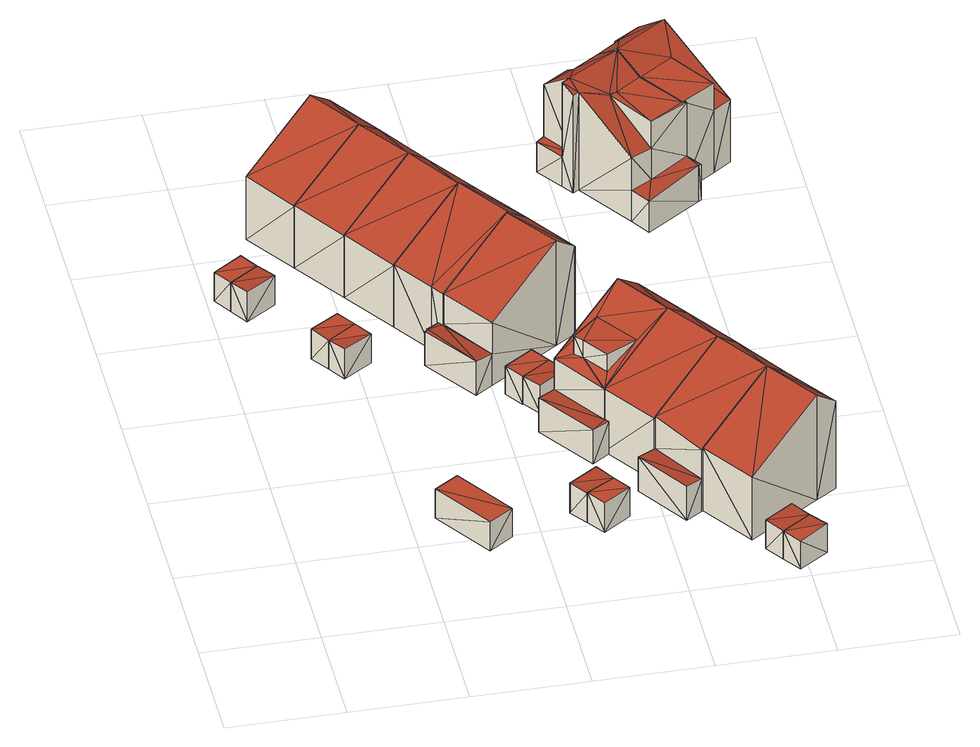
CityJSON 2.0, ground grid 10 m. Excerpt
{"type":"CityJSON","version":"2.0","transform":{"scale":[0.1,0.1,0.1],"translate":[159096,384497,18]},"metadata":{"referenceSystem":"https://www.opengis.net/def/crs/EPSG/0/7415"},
"CityObjects":{
"building1":{"type":"Building","attributes":{"oorspronkelijk_bouwjaar":2014,"status":"Pand in gebruik","geconstateerd":false,"h_maaiveld":18.61,"dak_type":"single horizontal","pw_datum":"2016-12-01","pw_actueel":"yes","pw_bron":"ahn3","reconstructie_methode":"tudelft3d-geoflow","versie_methode":"v21.03.1","kas_warenhuis":false,"ondergronds_type":"above ground","lod11_replace":false,"reconstruction_skipped":false},"geometry":[{"type":"Solid","lod":"2.2","boundaries":[[[[0,1,2]],[[2,1,3]],[[4,2,5]],[[5,2,3]],[[6,1,0]],[[7,6,0]],[[7,0,2]],[[4,7,2]],[[5,3,6]],[[6,3,1]],[[5,6,4]],[[4,6,7]]]],"semantics":{"surfaces":[{"type":"GroundSurface"},{"type":"WallSurface"},{"type":"RoofSurface"}],"values":[[0,0,1,1,1,1,1,1,1,1,2,2]]}}]},
"building2":{"type":"Building","attributes":{"oorspronkelijk_bouwjaar":2014,"status":"Pand in gebruik","geconstateerd":false,"h_maaiveld":18.6,"dak_type":"single horizontal","pw_datum":"2016-12-01","pw_actueel":"yes","pw_bron":"ahn3","reconstructie_methode":"tudelft3d-geoflow","versie_methode":"v21.03.1","kas_warenhuis":false,"ondergronds_type":"above ground","lod11_replace":false,"reconstruction_skipped":false},"geometry":[{"type":"Solid","lod":"2.2","boundaries":[[[[3,1,8]],[[9,3,8]],[[6,1,3]],[[5,6,3]],[[10,9,11]],[[11,9,8]],[[5,3,9]],[[10,5,9]],[[11,8,6]],[[6,8,1]],[[10,11,5]],[[5,11,6]]]],"semantics":{"surfaces":[{"type":"GroundSurface"},{"type":"WallSurface"},{"type":"RoofSurface"}],"values":[[0,0,1,1,1,1,1,1,1,1,2,2]]}}]},
"building3":{"type":"Building","attributes":{"oorspronkelijk_bouwjaar":2014,"status":"Verbouwing pand","geconstateerd":false,"h_maaiveld":18.42,"dak_type":"single horizontal","pw_datum":"2016-12-01","pw_actueel":"yes","pw_bron":"ahn3","reconstructie_methode":"tudelft3d-geoflow","versie_methode":"v21.03.1","kas_warenhuis":false,"ondergronds_type":"above ground","lod11_replace":false,"reconstruction_skipped":false},"geometry":[{"type":"Solid","lod":"2.2","boundaries":[[[[12,13,14]],[[14,13,15]],[[16,15,17]],[[17,15,13]],[[18,12,19]],[[19,12,14]],[[17,13,18]],[[18,13,12]],[[19,14,16]],[[16,14,15]],[[18,19,17]],[[17,19,16]]]],"semantics":{"surfaces":[{"type":"GroundSurface"},{"type":"WallSurface"},{"type":"RoofSurface"}],"values":[[0,0,1,1,1,1,1,1,1,1,2,2]]}}]},
"building4":{"type":"Building","attributes":{"oorspronkelijk_bouwjaar":2014,"status":"Pand in gebruik","geconstateerd":false,"h_maaiveld":18.58,"dak_type":"single horizontal","pw_datum":"2016-12-01","pw_actueel":"yes","pw_bron":"ahn3","reconstructie_methode":"tudelft3d-geoflow","versie_methode":"v21.03.1","kas_warenhuis":false,"ondergronds_type":"above ground","lod11_replace":false,"reconstruction_skipped":false},"geometry":[{"type":"Solid","lod":"2.2","boundaries":[[[[20,21,22]],[[23,20,22]],[[24,23,25]],[[25,23,22]],[[26,21,20]],[[27,26,20]],[[27,20,24]],[[24,20,23]],[[25,22,21]],[[26,25,21]],[[24,25,27]],[[27,25,26]]]],"semantics":{"surfaces":[{"type":"GroundSurface"},{"type":"WallSurface"},{"type":"RoofSurface"}],"values":[[0,0,1,1,1,1,1,1,1,1,2,2]]}}]},
"building5":{"type":"Building","attributes":{"oorspronkelijk_bouwjaar":2014,"status":"Pand in gebruik","geconstateerd":false,"h_maaiveld":18.58,"dak_type":"single horizontal","pw_datum":"2016-12-01","pw_actueel":"yes","pw_bron":"ahn3","reconstructie_methode":"tudelft3d-geoflow","versie_methode":"v21.03.1","kas_warenhuis":false,"ondergronds_type":"above ground","lod11_replace":false,"reconstruction_skipped":false},"geometry":[{"type":"Solid","lod":"2.2","boundaries":[[[[23,22,28]],[[29,23,28]],[[24,23,29]],[[30,24,29]],[[31,28,25]],[[25,28,22]],[[25,22,23]],[[24,25,23]],[[30,29,31]],[[31,29,28]],[[31,25,24]],[[30,31,24]]]],"semantics":{"surfaces":[{"type":"GroundSurface"},{"type":"WallSurface"},{"type":"RoofSurface"}],"values":[[0,0,1,1,1,1,1,1,1,1,2,2]]}}]},
"building6":{"type":"Building","attributes":{"oorspronkelijk_bouwjaar":2016,"status":"Pand in gebruik","geconstateerd":false,"h_maaiveld":18.7,"dak_type":"slanted","pw_datum":"2016-12-01","pw_actueel":"yes","pw_bron":"ahn3","reconstructie_methode":"tudelft3d-geoflow","versie_methode":"v21.03.1","kas_warenhuis":false,"ondergronds_type":"above ground","lod11_replace":false,"reconstruction_skipped":false},"geometry":[{"type":"Solid","lod":"2.2","boundaries":[[[[32,33,34]],[[35,34,36]],[[36,34,33]],[[34,37,32]],[[38,32,39]],[[39,32,37]],[[40,35,36]],[[41,40,36]],[[41,36,33]],[[42,41,33]],[[43,34,40]],[[40,34,35]],[[42,33,38]],[[38,33,32]],[[39,37,34]],[[43,39,34]],[[39,43,38]],[[38,43,42]],[[42,43,41]],[[41,43,40]]]],"semantics":{"surfaces":[{"type":"GroundSurface"},{"type":"WallSurface"},{"type":"RoofSurface"}],"values":[[0,0,0,0,1,1,1,1,1,1,1,1,1,1,1,1,2,2,2,2]]}}]},
"building7":{"type":"Building","attributes":{"oorspronkelijk_bouwjaar":2016,"status":"Pand in gebruik","geconstateerd":false,"h_maaiveld":18.72,"dak_type":"slanted","pw_datum":"2016-12-01","pw_actueel":"yes","pw_bron":"ahn3","reconstructie_methode":"tudelft3d-geoflow","versie_methode":"v21.03.1","kas_warenhuis":false,"ondergronds_type":"above ground","lod11_replace":false,"reconstruction_skipped":false},"geometry":[{"type":"Solid","lod":"2.2","boundaries":[[[[37,44,45]],[[45,44,46]],[[47,46,35]],[[46,44,35]],[[48,37,49]],[[49,37,45]],[[50,47,40]],[[40,47,35]],[[51,44,48]],[[48,44,37]],[[49,45,46]],[[52,49,46]],[[40,35,44]],[[51,40,44]],[[52,46,50]],[[50,46,47]],[[49,52,48]],[[48,52,51]],[[52,50,40]],[[51,52,40]]]],"semantics":{"surfaces":[{"type":"GroundSurface"},{"type":"WallSurface"},{"type":"RoofSurface"}],"values":[[0,0,0,0,1,1,1,1,1,1,1,1,1,1,1,1,2,2,2,2]]}}]},
"building8":{"type":"Building","attributes":{"oorspronkelijk_bouwjaar":2014,"status":"Pand in gebruik","geconstateerd":false,"h_maaiveld":18.65,"dak_type":"single horizontal","pw_datum":"2016-12-01","pw_actueel":"yes","pw_bron":"ahn3","reconstructie_methode":"tudelft3d-geoflow","versie_methode":"v21.03.1","kas_warenhuis":false,"ondergronds_type":"above ground","lod11_replace":false,"reconstruction_skipped":false},"geometry":[{"type":"Solid","lod":"2.2","boundaries":[[[[53,54,55]],[[55,54,56]],[[57,56,54]],[[58,57,54]],[[59,53,60]],[[60,53,55]],[[58,54,59]],[[59,54,53]],[[60,55,56]],[[57,60,56]],[[59,60,58]],[[58,60,57]]]],"semantics":{"surfaces":[{"type":"GroundSurface"},{"type":"WallSurface"},{"type":"RoofSurface"}],"values":[[0,0,1,1,1,1,1,1,1,1,2,2]]}}]},
"building9":{"type":"Building","attributes":{"oorspronkelijk_bouwjaar":2014,"status":"Pand in gebruik","geconstateerd":false,"h_maaiveld":18.64,"dak_type":"single horizontal","pw_datum":"2016-12-01","pw_actueel":"yes","pw_bron":"ahn3","reconstructie_methode":"tudelft3d-geoflow","versie_methode":"v21.03.1","kas_warenhuis":false,"ondergronds_type":"above ground","lod11_replace":false,"reconstruction_skipped":false},"geometry":[{"type":"Solid","lod":"2.2","boundaries":[[[[53,55,61]],[[62,53,61]],[[63,62,64]],[[64,62,61]],[[65,53,62]],[[63,65,62]],[[64,61,60]],[[60,61,55]],[[60,55,53]],[[65,60,53]],[[64,60,65]],[[63,64,65]]]],"semantics":{"surfaces":[{"type":"GroundSurface"},{"type":"WallSurface"},{"type":"RoofSurface"}],"values":[[0,0,1,1,1,1,1,1,1,1,2,2]]}}]},
"building10":{"type":"Building","attributes":{"oorspronkelijk_bouwjaar":2016,"status":"Pand in gebruik","geconstateerd":false,"h_maaiveld":18.71,"dak_type":"slanted","pw_datum":"2016-12-01","pw_actueel":"yes","pw_bron":"ahn3","reconstructie_methode":"tudelft3d-geoflow","versie_methode":"v21.03.1","kas_warenhuis":false,"ondergronds_type":"above ground","lod11_replace":false,"reconstruction_skipped":false},"geometry":[{"type":"Solid","lod":"2.2","boundaries":[[[[45,46,66]],[[67,46,47]],[[66,68,45]],[[67,66,46]],[[52,46,69]],[[69,46,45]],[[70,68,66]],[[71,70,66]],[[69,45,70]],[[70,45,68]],[[72,67,47]],[[50,72,47]],[[50,47,46]],[[52,50,46]],[[71,66,72]],[[72,66,67]],[[71,52,69]],[[70,71,69]],[[71,72,50]],[[52,71,50]]]],"semantics":{"surfaces":[{"type":"GroundSurface"},{"type":"WallSurface"},{"type":"RoofSurface"}],"values":[[0,0,0,0,1,1,1,1,1,1,1,1,1,1,1,1,2,2,2,2]]}}]},
"building11":{"type":"Building","attributes":{"oorspronkelijk_bouwjaar":2014,"status":"Pand in gebruik","geconstateerd":false,"h_maaiveld":18.75,"dak_type":"single horizontal","pw_datum":"2016-12-01","pw_actueel":"yes","pw_bron":"ahn3","reconstructie_methode":"tudelft3d-geoflow","versie_methode":"v21.03.1","kas_warenhuis":false,"ondergronds_type":"above ground","lod11_replace":false,"reconstruction_skipped":false},"geometry":[{"type":"Solid","lod":"2.2","boundaries":[[[[73,74,75]],[[76,73,75]],[[77,74,78]],[[78,74,73]],[[79,76,75]],[[80,79,75]],[[78,73,76]],[[79,78,76]],[[80,75,77]],[[77,75,74]],[[79,80,78]],[[78,80,77]]]],"semantics":{"surfaces":[{"type":"GroundSurface"},{"type":"WallSurface"},{"type":"RoofSurface"}],"values":[[0,0,1,1,1,1,1,1,1,1,2,2]]}}]},
"building12":{"type":"Building","attributes":{"oorspronkelijk_bouwjaar":2016,"status":"Pand in gebruik","geconstateerd":false,"h_maaiveld":18.7,"dak_type":"slanted","pw_datum":"2016-12-01","pw_actueel":"yes","pw_bron":"ahn3","reconstructie_methode":"tudelft3d-geoflow","versie_methode":"v21.03.1","kas_warenhuis":false,"ondergronds_type":"above ground","lod11_replace":false,"reconstruction_skipped":false},"geometry":[{"type":"Solid","lod":"2.2","boundaries":[[[[81,68,66]],[[82,66,67]],[[82,83,66]],[[83,81,66]],[[84,81,83]],[[85,68,81]],[[86,85,81]],[[87,82,72]],[[72,82,67]],[[86,81,84]],[[88,86,84]],[[89,66,85]],[[85,66,68]],[[88,84,83]],[[90,88,83]],[[72,67,66]],[[89,72,66]],[[90,83,87]],[[87,83,82]],[[88,90,86]],[[86,89,85]],[[86,90,89]],[[90,87,89]],[[89,87,72]]]],"semantics":{"surfaces":[{"type":"GroundSurface"},{"type":"WallSurface"},{"type":"RoofSurface"}],"values":[[0,0,0,0,0,1,1,1,1,1,1,1,1,1,1,1,1,1,1,2,2,2,2,2]]}}]},
"building13":{"type":"Building","attributes":{"oorspronkelijk_bouwjaar":2014,"status":"Pand in gebruik","geconstateerd":false,"h_maaiveld":18.76,"dak_type":"single horizontal","pw_datum":"2016-12-01","pw_actueel":"yes","pw_bron":"ahn3","reconstructie_methode":"tudelft3d-geoflow","versie_methode":"v21.03.1","kas_warenhuis":false,"ondergronds_type":"above ground","lod11_replace":false,"reconstruction_skipped":false},"geometry":[{"type":"Solid","lod":"2.2","boundaries":[[[[91,92,93]],[[94,91,93]],[[80,92,91]],[[79,80,91]],[[95,94,96]],[[96,94,93]],[[79,91,94]],[[95,79,94]],[[96,93,80]],[[80,93,92]],[[95,96,79]],[[79,96,80]]]],"semantics":{"surfaces":[{"type":"GroundSurface"},{"type":"WallSurface"},{"type":"RoofSurface"}],"values":[[0,0,1,1,1,1,1,1,1,1,2,2]]}}]},
"building14":{"type":"Building","attributes":{"oorspronkelijk_bouwjaar":2016,"status":"Pand in gebruik","geconstateerd":false,"h_maaiveld":18.7,"dak_type":"slanted","pw_datum":"2016-12-01","pw_actueel":"yes","pw_bron":"ahn3","reconstructie_methode":"tudelft3d-geoflow","versie_methode":"v21.03.1","kas_warenhuis":false,"ondergronds_type":"above ground","lod11_replace":false,"reconstruction_skipped":false},"geometry":[{"type":"Solid","lod":"2.2","boundaries":[[[[82,97,98]],[[84,99,100]],[[82,101,97]],[[98,97,102]],[[97,103,102]],[[98,102,104]],[[102,99,104]],[[99,84,104]],[[100,105,106]],[[106,107,84]],[[100,106,84]],[[108,107,106]],[[109,104,84]],[[110,109,84]],[[111,101,87]],[[87,101,82]],[[112,105,113]],[[113,105,100]],[[114,102,115]],[[115,102,103]],[[110,84,107]],[[116,110,107]],[[117,106,105]],[[112,117,105]],[[87,82,98]],[[118,87,98]],[[119,97,111]],[[111,97,101]],[[115,103,119]],[[119,103,97]],[[118,98,120]],[[120,98,109]],[[109,98,104]],[[120,109,121]],[[121,109,122]],[[121,122,102]],[[114,121,102]],[[102,122,99]],[[116,107,108]],[[123,116,108]],[[123,108,117]],[[117,108,106]],[[113,100,122]],[[122,100,99]],[[115,119,114]],[[118,119,87]],[[87,119,111]],[[118,114,119]],[[110,122,109]],[[123,117,116]],[[117,113,110]],[[110,113,122]],[[112,113,117]],[[117,110,116]],[[114,118,120]],[[121,114,120]]]],"semantics":{"surfaces":[{"type":"GroundSurface"},{"type":"WallSurface"},{"type":"RoofSurface"}],"values":[[0,0,0,0,0,0,0,0,0,0,0,0,1,1,1,1,1,1,1,1,1,1,1,1,1,1,1,1,1,1,1,1,1,1,1,1,1,1,1,1,1,1,1,1,2,2,2,2,2,2,2,2,2,2,2,2]]}}]},
"building15":{"type":"Building","attributes":{"oorspronkelijk_bouwjaar":2016,"status":"Pand in gebruik","geconstateerd":false,"h_maaiveld":18.71,"dak_type":"slanted","pw_datum":"2016-12-01","pw_actueel":"yes","pw_bron":"ahn3","reconstructie_methode":"tudelft3d-geoflow","versie_methode":"v21.03.1","kas_warenhuis":false,"ondergronds_type":"above ground","lod11_replace":false,"reconstruction_skipped":false},"geometry":[{"type":"Solid","lod":"2.2","boundaries":[[[[124,125,126]],[[127,128,129]],[[129,125,124]],[[130,124,126]],[[125,129,131]],[[129,132,131]],[[128,132,129]],[[133,127,134]],[[134,127,129]],[[135,129,124]],[[136,135,137]],[[137,135,124]],[[138,128,133]],[[133,128,127]],[[139,132,138]],[[138,132,128]],[[135,134,129]],[[140,141,134]],[[135,140,134]],[[142,131,132]],[[139,142,132]],[[143,142,140]],[[140,142,141]],[[144,126,125]],[[145,144,125]],[[137,124,146]],[[146,124,130]],[[136,137,145]],[[146,130,126]],[[144,146,126]],[[143,125,142]],[[143,145,125]],[[142,125,131]],[[147,148,149]],[[149,148,150]],[[151,152,153]],[[152,151,148]],[[147,152,148]],[[149,150,154]],[[141,133,134]],[[139,141,142]],[[139,138,141]],[[141,138,133]],[[146,144,137]],[[137,144,145]],[[149,154,147]],[[147,153,152]],[[147,154,153]],[[153,143,151]],[[136,145,153]],[[135,148,140]],[[148,143,140]],[[136,153,154]],[[151,143,148]],[[145,143,153]],[[136,154,135]],[[150,148,135]],[[154,150,135]]]],"semantics":{"surfaces":[{"type":"GroundSurface"},{"type":"WallSurface"},{"type":"RoofSurface"}],"values":[[0,0,0,0,0,0,0,1,1,1,1,1,1,1,1,1,1,1,1,1,1,1,1,1,1,1,1,1,1,1,1,1,1,1,1,1,1,1,1,2,2,2,2,2,2,2,2,2,2,2,2,2,2,2,2,2,2,2]]}}]},
"building16":{"type":"Building","attributes":{"oorspronkelijk_bouwjaar":2016,"status":"Pand in gebruik","geconstateerd":false,"h_maaiveld":18.7,"dak_type":"slanted","pw_datum":"2016-12-01","pw_actueel":"yes","pw_bron":"ahn3","reconstructie_methode":"tudelft3d-geoflow","versie_methode":"v21.03.1","kas_warenhuis":false,"ondergronds_type":"above ground","lod11_replace":false,"reconstruction_skipped":false},"geometry":[{"type":"Solid","lod":"2.2","boundaries":[[[[155,129,156]],[[157,124,130]],[[156,129,124]],[[156,124,157]],[[146,130,124]],[[136,146,124]],[[158,156,159]],[[159,156,157]],[[159,157,130]],[[146,159,130]],[[135,129,160]],[[160,129,155]],[[136,124,135]],[[135,124,129]],[[160,155,156]],[[158,160,156]],[[160,158,135]],[[135,158,136]],[[159,146,158]],[[158,146,136]]]],"semantics":{"surfaces":[{"type":"GroundSurface"},{"type":"WallSurface"},{"type":"RoofSurface"}],"values":[[0,0,0,0,1,1,1,1,1,1,1,1,1,1,1,1,2,2,2,2]]}}]},
"building17":{"type":"Building","attributes":{"oorspronkelijk_bouwjaar":2016,"status":"Pand in gebruik","geconstateerd":false,"h_maaiveld":18.7,"dak_type":"slanted","pw_datum":"2016-12-01","pw_actueel":"yes","pw_bron":"ahn3","reconstructie_methode":"tudelft3d-geoflow","versie_methode":"v21.03.1","kas_warenhuis":false,"ondergronds_type":"above ground","lod11_replace":false,"reconstruction_skipped":false},"geometry":[{"type":"Solid","lod":"2.2","boundaries":[[[[161,162,163]],[[164,165,156]],[[163,162,165]],[[163,165,164]],[[166,156,157]],[[164,156,166]],[[167,164,168]],[[168,164,166]],[[158,156,169]],[[169,156,170]],[[170,156,165]],[[171,172,164]],[[167,171,164]],[[164,172,163]],[[170,165,162]],[[173,170,162]],[[169,170,171]],[[171,170,172]],[[168,166,157]],[[159,168,157]],[[159,157,156]],[[158,159,156]],[[173,162,161]],[[174,173,161]],[[174,161,172]],[[172,161,163]],[[168,159,167]],[[167,159,158]],[[167,158,169]],[[171,167,169]],[[174,172,173]],[[173,172,170]]]],"semantics":{"surfaces":[{"type":"GroundSurface"},{"type":"WallSurface"},{"type":"RoofSurface"}],"values":[[0,0,0,0,0,0,1,1,1,1,1,1,1,1,1,1,1,1,1,1,1,1,1,1,1,1,2,2,2,2,2,2]]}}]},
"building18":{"type":"Building","attributes":{"oorspronkelijk_bouwjaar":2014,"status":"Bouw gestart","geconstateerd":false,"h_maaiveld":18.71,"dak_type":"single horizontal","pw_datum":"2016-12-01","pw_actueel":"yes","pw_bron":"ahn3","reconstructie_methode":"tudelft3d-geoflow","versie_methode":"v21.03.1","kas_warenhuis":false,"ondergronds_type":"above ground","lod11_replace":false,"reconstruction_skipped":false},"geometry":[{"type":"Solid","lod":"2.2","boundaries":[[[[175,176,177]],[[178,175,177]],[[179,175,180]],[[180,175,178]],[[181,177,176]],[[182,181,176]],[[182,176,179]],[[179,176,175]],[[180,178,177]],[[181,180,177]],[[181,182,179]],[[180,181,179]]]],"semantics":{"surfaces":[{"type":"GroundSurface"},{"type":"WallSurface"},{"type":"RoofSurface"}],"values":[[0,0,1,1,1,1,1,1,1,1,2,2]]}}]},
"building19":{"type":"Building","attributes":{"oorspronkelijk_bouwjaar":2014,"status":"Pand in gebruik","geconstateerd":false,"h_maaiveld":18.71,"dak_type":"single horizontal","pw_datum":"2016-12-01","pw_actueel":"yes","pw_bron":"ahn3","reconstructie_methode":"tudelft3d-geoflow","versie_methode":"v21.03.1","kas_warenhuis":false,"ondergronds_type":"above ground","lod11_replace":false,"reconstruction_skipped":false},"geometry":[{"type":"Solid","lod":"2.2","boundaries":[[[[178,177,183]],[[184,178,183]],[[185,183,181]],[[181,183,177]],[[186,184,183]],[[185,186,183]],[[180,178,184]],[[186,180,184]],[[181,177,180]],[[180,177,178]],[[186,185,180]],[[180,185,181]]]],"semantics":{"surfaces":[{"type":"GroundSurface"},{"type":"WallSurface"},{"type":"RoofSurface"}],"values":[[0,0,1,1,1,1,1,1,1,1,2,2]]}}]},
"building20":{"type":"Building","attributes":{"oorspronkelijk_bouwjaar":2016,"status":"Pand in gebruik","geconstateerd":false,"h_maaiveld":18.7,"dak_type":"slanted","pw_datum":"2016-12-01","pw_actueel":"yes","pw_bron":"ahn3","reconstructie_methode":"tudelft3d-geoflow","versie_methode":"v21.03.1","kas_warenhuis":false,"ondergronds_type":"above ground","lod11_replace":false,"reconstruction_skipped":false},"geometry":[{"type":"Solid","lod":"2.2","boundaries":[[[[187,166,188]],[[189,164,187]],[[187,164,166]],[[189,187,190]],[[191,164,189]],[[191,189,192]],[[193,192,189]],[[194,193,189]],[[194,189,195]],[[195,189,190]],[[168,166,164]],[[167,168,164]],[[195,190,187]],[[196,195,187]],[[197,188,168]],[[168,188,166]],[[196,187,197]],[[197,187,188]],[[167,164,198]],[[198,164,191]],[[198,191,192]],[[193,198,192]],[[195,196,194]],[[167,196,168]],[[168,196,197]],[[167,194,196]],[[198,193,167]],[[167,193,194]]]],"semantics":{"surfaces":[{"type":"GroundSurface"},{"type":"WallSurface"},{"type":"RoofSurface"}],"values":[[0,0,0,0,0,0,1,1,1,1,1,1,1,1,1,1,1,1,1,1,1,1,2,2,2,2,2,2]]}}]},
"building21":{"type":"Building","attributes":{"oorspronkelijk_bouwjaar":2016,"status":"Pand in gebruik","geconstateerd":false,"h_maaiveld":18.71,"dak_type":"slanted","pw_datum":"2016-12-01","pw_actueel":"yes","pw_bron":"ahn3","reconstructie_methode":"tudelft3d-geoflow","versie_methode":"v21.03.1","kas_warenhuis":false,"ondergronds_type":"above ground","lod11_replace":false,"reconstruction_skipped":false},"geometry":[{"type":"Solid","lod":"2.2","boundaries":[[[[199,200,201]],[[202,203,204]],[[205,206,207]],[[208,199,209]],[[201,210,206]],[[205,211,209]],[[205,209,206]],[[212,213,202]],[[209,201,206]],[[214,215,213]],[[209,199,201]],[[201,200,204]],[[202,215,203]],[[200,202,204]],[[213,215,202]],[[216,215,214]],[[217,216,214]],[[218,212,219]],[[219,212,202]],[[220,209,221]],[[221,209,211]],[[222,205,223]],[[223,205,207]],[[224,225,226]],[[226,225,210]],[[210,225,206]],[[226,210,227]],[[227,210,201]],[[228,204,229]],[[229,204,203]],[[217,214,213]],[[230,217,213]],[[231,208,209]],[[220,231,209]],[[229,203,215]],[[216,229,215]],[[219,202,232]],[[232,202,200]],[[222,211,205]],[[233,221,222]],[[222,221,211]],[[234,235,224]],[[224,235,225]],[[227,201,236]],[[236,201,228]],[[228,201,204]],[[237,230,218]],[[218,230,212]],[[212,230,213]],[[236,228,238]],[[239,236,238]],[[239,240,241]],[[242,243,241]],[[243,242,244]],[[232,200,199]],[[245,232,199]],[[223,207,225]],[[225,207,206]],[[233,222,235]],[[234,233,235]],[[245,199,231]],[[231,199,208]],[[240,239,237]],[[237,239,230]],[[230,239,238]],[[229,216,238]],[[230,216,217]],[[238,228,229]],[[230,238,216]],[[235,222,223]],[[225,235,223]],[[245,231,220]],[[233,220,221]],[[234,245,220]],[[234,220,233]],[[236,239,241]],[[227,241,243]],[[227,236,241]],[[227,224,226]],[[245,243,244]],[[245,244,232]],[[234,243,245]],[[227,243,234]],[[227,234,224]],[[240,237,219]],[[244,219,232]],[[244,240,219]],[[219,237,218]],[[241,240,244]],[[241,244,242]]]],"semantics":{"surfaces":[{"type":"GroundSurface"},{"type":"WallSurface"},{"type":"RoofSurface"}],"values":[[0,0,0,0,0,0,0,0,0,0,0,0,0,0,0,1,1,1,1,1,1,1,1,1,1,1,1,1,1,1,1,1,1,1,1,1,1,1,1,1,1,1,1,1,1,1,1,1,1,1,1,1,1,1,1,1,1,1,1,1,1,1,1,1,1,2,2,2,2,2,2,2,2,2,2,2,2,2,2,2,2,2,2,2,2,2,2,2,2,2]]}}]},
"building22":{"type":"Building","attributes":{"oorspronkelijk_bouwjaar":2016,"status":"Pand in gebruik","geconstateerd":false,"h_maaiveld":18.71,"dak_type":"slanted","pw_datum":"2016-12-01","pw_actueel":"yes","pw_bron":"ahn3","reconstructie_methode":"tudelft3d-geoflow","versie_methode":"v21.03.1","kas_warenhuis":false,"ondergronds_type":"above ground","lod11_replace":false,"reconstruction_skipped":false},"geometry":[{"type":"Solid","lod":"2.2","boundaries":[[[[246,247,248]],[[249,250,251]],[[248,247,250]],[[199,250,252]],[[202,252,249]],[[252,250,249]],[[199,248,250]],[[208,248,199]],[[253,246,248]],[[254,253,248]],[[255,251,250]],[[256,255,250]],[[231,208,199]],[[257,231,199]],[[256,250,258]],[[258,250,247]],[[219,202,259]],[[260,219,259]],[[259,202,249]],[[260,259,261]],[[258,247,246]],[[253,258,246]],[[259,249,255]],[[255,249,251]],[[254,248,208]],[[231,254,208]],[[262,252,202]],[[219,262,202]],[[257,199,262]],[[262,199,252]],[[261,262,260]],[[260,262,219]],[[257,256,254]],[[231,257,254]],[[253,254,258]],[[254,256,258]],[[262,261,257]],[[257,261,256]],[[255,261,259]],[[256,261,255]]]],"semantics":{"surfaces":[{"type":"GroundSurface"},{"type":"WallSurface"},{"type":"RoofSurface"}],"values":[[0,0,0,0,0,0,0,0,1,1,1,1,1,1,1,1,1,1,1,1,1,1,1,1,1,1,1,1,1,1,2,2,2,2,2,2,2,2,2,2]]}}]}
},
"vertices":[
[31,464,6],[41,448,6],[6,447,6],[16,431,6],[6,447,35],[16,431,35],[41,448,35],[31,464,35],
[52,432,6],[26,415,6],[26,415,36],[52,432,36],
[155,84,4],[121,135,4],[176,98,4],[142,149,4],[142,149,33],[121,135,33],[155,84,33],[176,98,33],
[66,357,6],[91,374,6],[102,358,6],[77,341,6],[77,341,35],[102,358,35],[91,374,35],[66,357,36],
[112,342,6],[87,326,6],[87,326,36],[112,342,35],
[47,520,7],[108,561,7],[138,516,7],[157,528,7],[126,574,7],[77,475,7],[47,520,70],[77,475,69],[157,528,94],[126,574,94],[108,561,112],[138,516,111],
[138,515,7],[108,429,7],[169,470,7],[187,482,7],[77,475,70],[108,429,69],[187,482,94],[138,515,112],[169,470,112],
[238,102,6],[227,117,6],[263,118,6],[252,134,6],[252,134,36],[227,117,36],[238,102,35],[263,118,35],
[273,103,6],[249,86,6],[249,86,36],[273,103,35],[238,102,36],
[200,424,7],[218,436,7],[139,383,7],[108,429,70],[139,383,69],[200,424,111],[218,436,94],
[208,279,7],[233,296,7],[244,280,7],[219,263,7],[233,296,35],[208,279,35],[219,263,35],[244,280,35],
[162,348,7],[249,391,7],[231,379,7],[169,337,7],[139,383,70],[162,348,70],[249,391,94],[169,337,70],[200,424,112],[231,379,112],
[219,263,8],[244,280,8],[254,264,8],[230,247,8],[230,247,36],[254,264,36],
[277,345,7],[230,378,7],[200,292,7],[185,282,7],[279,346,7],[261,333,7],[278,344,7],[170,338,7],[153,329,7],[156,331,7],[167,341,7],[155,332,7],[170,338,39],[169,337,39],[279,346,94],[153,329,41],[185,282,41],[261,333,112],[278,344,96],[167,341,39],[156,331,41],[230,378,112],[277,345,96],[170,338,70],[200,292,70],[200,292,39],[155,332,41],
[330,229,7],[299,275,7],[318,288,7],[273,185,7],[258,175,7],[270,189,7],[349,242,7],[239,235,7],[224,225,7],[273,185,40],[270,189,40],[270,189,70],[330,229,112],[330,229,111],[258,175,41],[224,225,41],[270,188,70],[270,188,40],[239,235,40],[239,235,71],[318,288,94],[299,275,112],[349,242,94],[260,224,94],[260,224,77],[275,202,94],[275,202,77],[254,231,76],[254,231,94],[277,252,94],[302,216,94],
[301,143,7],[361,184,7],[380,196,7],[361,184,112],[380,196,94],[301,143,70],
[316,87,7],[286,133,7],[330,96,7],[392,138,7],[302,144,7],[410,150,7],[392,138,112],[410,150,94],[302,144,71],[302,144,39],[330,96,69],[330,96,40],[286,133,41],[316,87,41],
[370,38,7],[395,55,7],[406,39,7],[381,22,7],[370,38,36],[381,22,35],[406,39,35],[395,55,36],
[417,23,7],[392,6,7],[417,23,36],[392,6,35],
[439,106,7],[439,107,7],[423,92,7],[441,104,7],[331,97,7],[362,51,7],[362,51,70],[423,92,112],[441,104,95],[439,106,95],[439,107,94],[331,97,70],
[360,570,7],[374,549,7],[320,529,7],[401,510,7],[364,463,7],[353,480,7],[299,564,7],[308,536,7],[292,559,7],[348,589,7],[326,574,7],[315,526,7],[322,580,7],[403,511,7],[404,509,7],[413,496,7],[411,495,7],[411,495,43],[413,496,43],[403,511,97],[401,510,97],[326,574,94],[322,580,89],[299,564,38],[292,559,37],[308,536,112],[308,536,37],[315,526,105],[320,529,105],[353,480,38],[364,463,38],[404,509,43],[348,589,94],[374,549,97],[299,564,90],[315,540,112],[315,540,38],[353,480,71],[404,509,97],[371,490,39],[371,490,70],[371,490,97],[346,530,97],[346,531,97],[346,531,98],[352,534,97],[360,570,111],
[366,609,7],[389,624,7],[369,604,7],[430,529,7],[405,601,7],[446,540,7],[375,549,7],[366,609,89],[369,604,94],[446,540,70],[405,601,111],[360,570,112],[389,624,89],[430,529,70],[430,529,97],[404,569,97],[375,549,97]
]}
